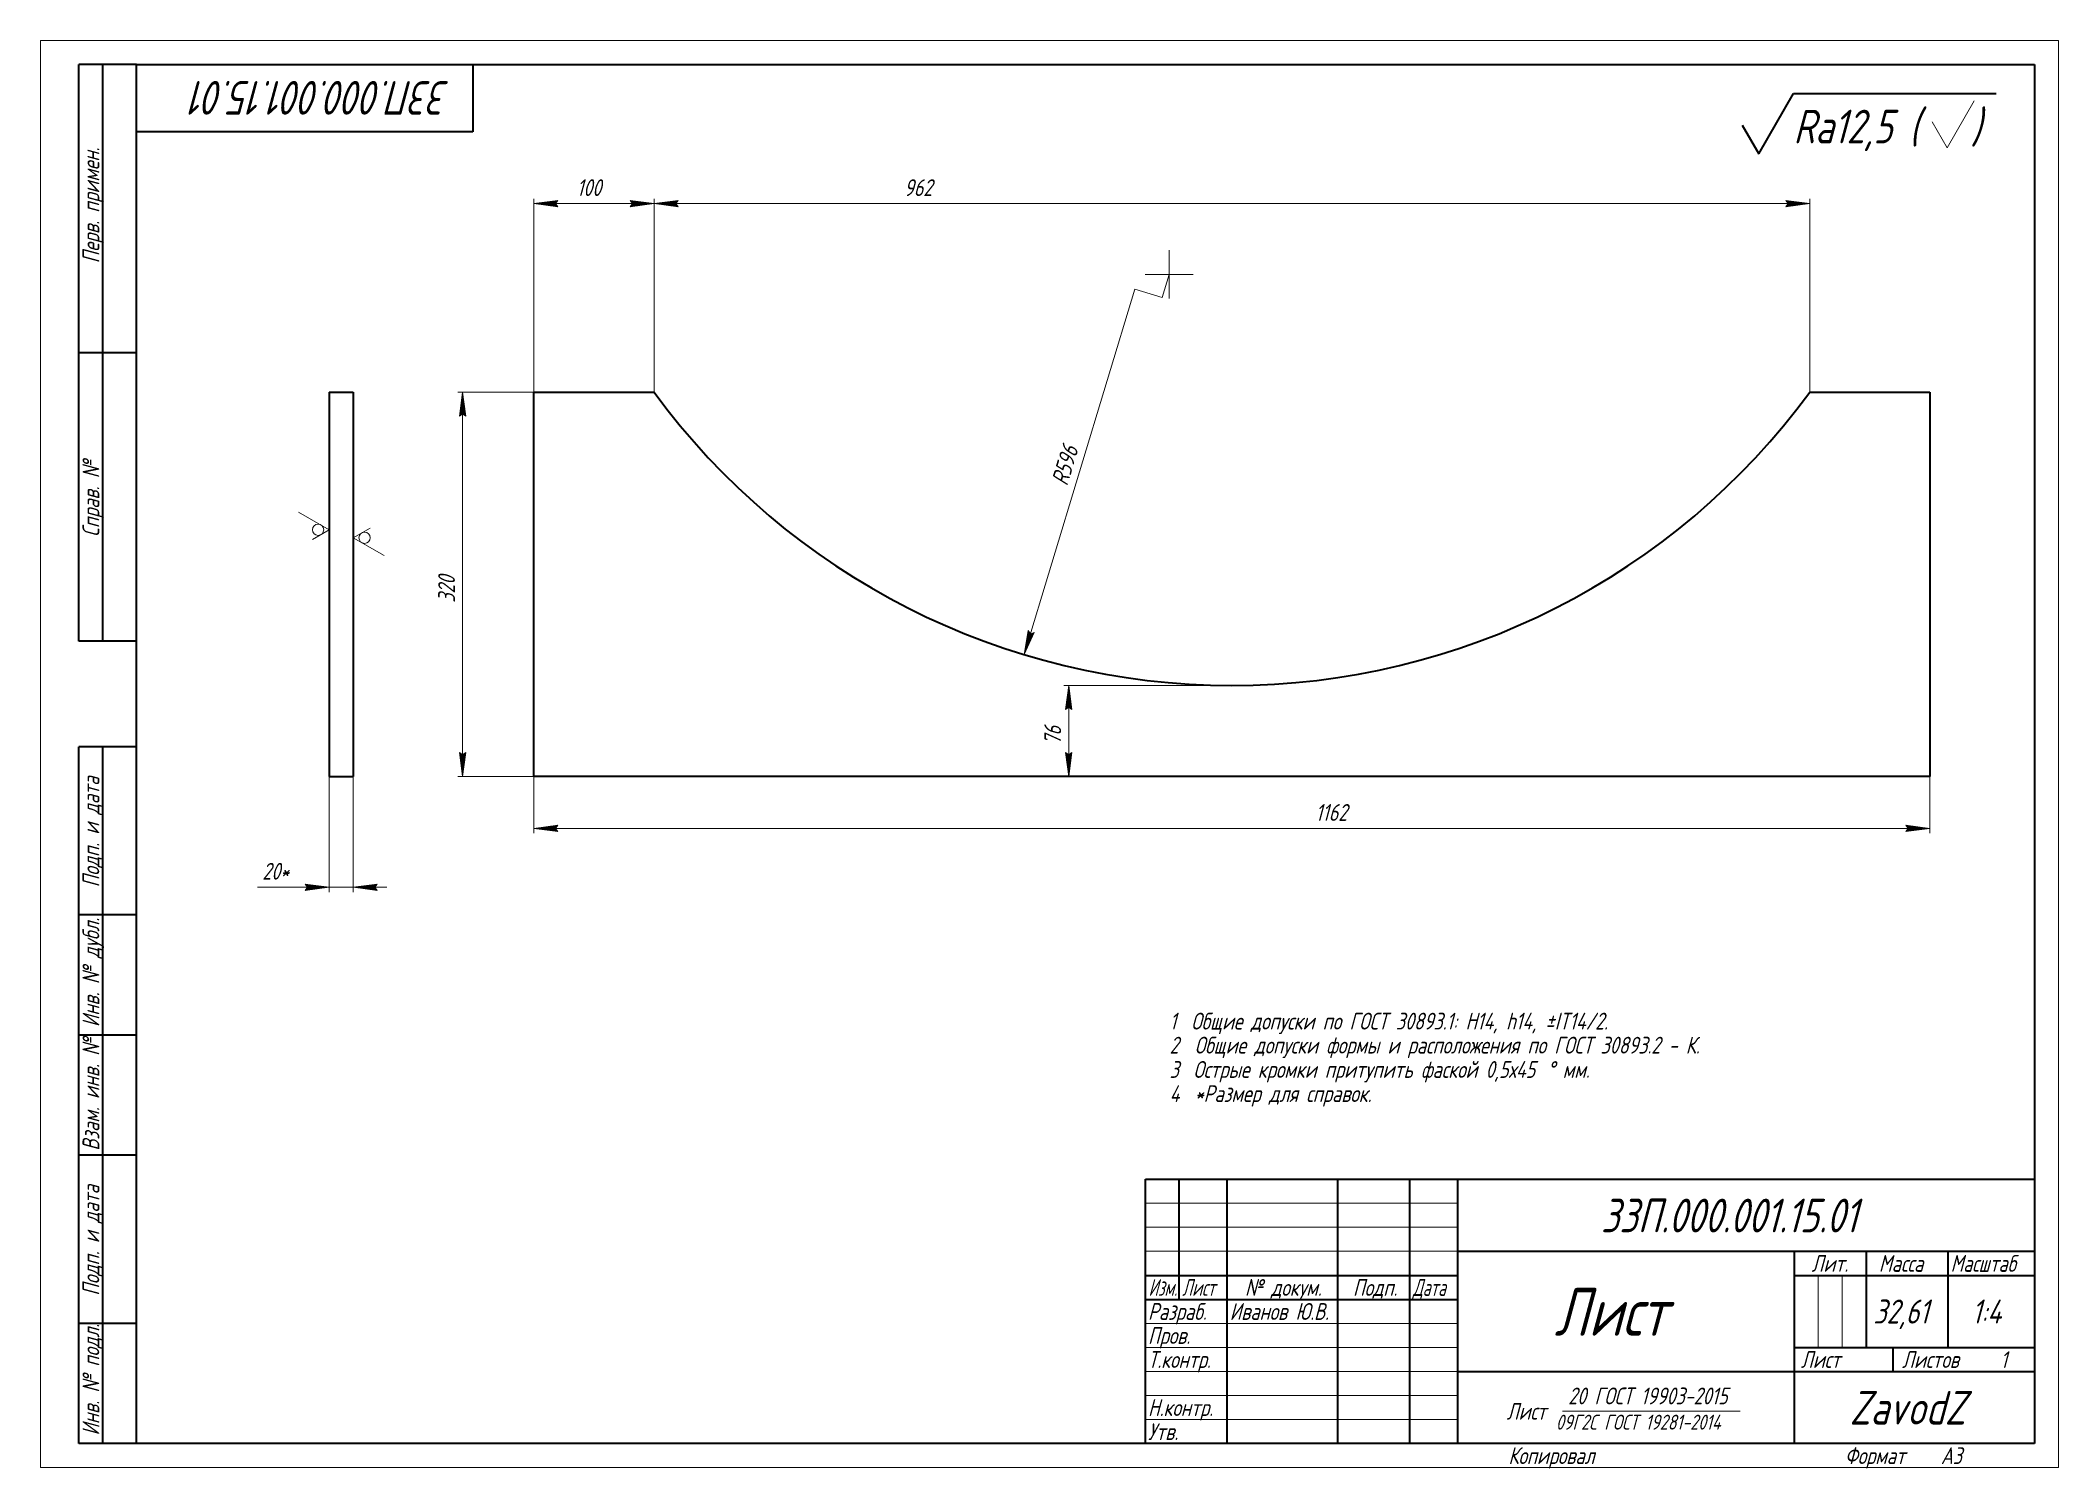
# Model space of a CAD drawing. Header units: millimetres. Extents: x 0 to 420, y 0 to 297.
import ezdxf

# ---------------------------------------------------------------- set-up
doc = ezdxf.new("R2010")
doc.units = ezdxf.units.MM
doc.linetypes.add('K5LT_BASIC', pattern=[0])
doc.linetypes.add('K5LT_THIN', pattern=[0])
doc.layers.add('Системный слой', color=7, linetype='Continuous')
doc.styles.add('KDIMTEXTSTYLE', font='GOST_AU.SHX', dxfattribs={"width": 0.96, "oblique": 15, "height": 5})
doc.styles.add('KTEXTSTYLE', font='GOST_AU.SHX', dxfattribs={"width": 0.96, "height": 5})
doc.dimstyles.new('KDIMSTYLE (0.25)', dxfattribs={"dimtxt": 5, "dimasz": 1, "dimexe": 2, "dimexo": 0, "dimgap": 1, "dimtad": 1, "dimlfac": 4, "dimtxsty": 'KDIMTEXTSTYLE', "dimsah": 1, "dimcen": 0, "dimdle": 1, "dimadec": 0, "dimazin": 0, "dimtfac": 0.667, "dimtmove": 0, "dimatfit": 3, "dimfxl": 1, "dimtvp": 1, "dimtolj": 1, "dimtzin": 0, "dimarcsym": 0})

# ---------------------------------------------------------------- blocks, each defined once
blk = doc.blocks.new('U0')
at = {"layer": 'Системный слой', "color": 7, "linetype": 'K5LT_THIN', "lineweight": 18}
for p, q in [((68.62, 195.52), (65.12, 193.5)), ((65.12, 193.5), (71.52, 189.8))]:
    blk.add_line(p, q, dxfattribs=at)
blk.add_arc((67.46, 193.5), 1.17, 0, 360, dxfattribs=at)
blk = doc.blocks.new('U1')
at = {"layer": 'Системный слой', "color": 7, "linetype": 'K5LT_THIN', "lineweight": 18}
for p, q in [((60.12, 195.16), (53.72, 198.85)), ((56.62, 193.14), (60.12, 195.16))]:
    blk.add_line(p, q, dxfattribs=at)
blk.add_arc((57.79, 195.16), 1.17, 0, 360, dxfattribs=at)
blk = doc.blocks.new('D0')
at = {"layer": 'Системный слой'}
for points in [[(60.12, 120.77), (55.12, 121.42), (55.62, 120.77), (55.12, 120.11)], [(69.62, 120.77), (70.12, 121.42), (65.12, 120.77), (70.12, 120.11)]]:
    blk.add_hatch(color=7, dxfattribs=at).paths.add_polyline_path(points)
at = {"layer": 'Системный слой', "color": 7, "linetype": 'K5LT_THIN', "lineweight": 18}
for p, q in [((60.12, 143.79), (60.12, 119.77)), ((65.12, 143.79), (65.12, 119.77)), ((55.12, 120.77), (45.18, 120.77)), ((60.12, 120.77), (53.12, 120.77)), ((60.12, 120.77), (55.12, 121.42)), ((55.12, 121.42), (55.62, 120.77)), ((55.62, 120.77), (55.12, 120.11)), ((55.12, 120.11), (60.12, 120.77)), ((60.12, 120.77), (55.12, 120.77)), ((60.12, 120.77), (65.12, 120.77)), ((70.12, 121.42), (65.12, 120.77)), ((65.12, 120.77), (70.12, 120.11)), ((65.12, 120.77), (72.12, 120.77)), ((69.62, 120.77), (70.12, 121.42)), ((70.12, 120.11), (69.62, 120.77))]:
    blk.add_line(p, q, dxfattribs=at)
at = {"layer": 'Системный слой', "color": 7, "insert": (46.18, 125.84), "char_height": 2.5, "attachment_point": 1, "style": 'KTEXTSTYLE'}
blk.add_mtext('\\H3.5;\\W0.965;\\Q15;\\Q15;20*', dxfattribs=at)
blk = doc.blocks.new('KDIMARROW_02')
at = {"layer": 'Системный слой'}
blk.add_hatch(color=0, dxfattribs=at).paths.add_polyline_path([(4.5, 0), (5, 0.66), (0, 0), (5, -0.66)])
at = {"layer": 'Системный слой', "color": 0, "linetype": 'K5LT_THIN', "lineweight": 18}
for p, q in [((0, 0), (-1, 0)), ((5, 0.66), (0, 0)), ((0, 0), (5, -0.66)), ((0, 0), (7, 0)), ((4.5, 0), (5, 0.66)), ((5, -0.66), (4.5, 0))]:
    blk.add_line(p, q, dxfattribs=at)
blk = doc.blocks.new('D1')
at = {"layer": 'Системный слой'}
for points in [[(107.71, 132.35), (107.21, 133.01), (107.71, 133.67), (102.71, 133.01)], [(393.21, 133.01), (388.21, 133.67), (388.71, 133.01), (388.21, 132.35)]]:
    blk.add_hatch(color=7, dxfattribs=at).paths.add_polyline_path(points)
at = {"layer": 'Системный слой', "color": 7, "linetype": 'K5LT_THIN', "lineweight": 18}
for p, q in [((102.71, 143.79), (102.71, 132.01)), ((393.21, 143.79), (393.21, 132.01)), ((102.71, 133.01), (107.71, 133.67)), ((107.71, 132.35), (102.71, 133.01)), ((102.71, 133.01), (393.21, 133.01)), ((107.71, 133.67), (107.21, 133.01)), ((107.21, 133.01), (107.71, 132.35)), ((388.71, 133.01), (388.21, 133.67)), ((388.21, 133.67), (393.21, 133.01)), ((393.21, 133.01), (388.21, 132.35)), ((388.21, 132.35), (388.71, 133.01))]:
    blk.add_line(p, q, dxfattribs=at)
at = {"layer": 'Системный слой', "color": 7, "insert": (265.37, 138.08), "char_height": 2.5, "attachment_point": 1, "style": 'KTEXTSTYLE'}
blk.add_mtext('\\H3.5;\\W0.965;\\Q15;\\Q15;1162', dxfattribs=at)
blk = doc.blocks.new('KDIMARROW_01')
at = {"layer": 'Системный слой'}
blk.add_hatch(color=0, dxfattribs=at).paths.add_polyline_path([(-5, -0.66), (0, 0), (-5, 0.66), (-4.5, 0)])
at = {"layer": 'Системный слой', "color": 0, "linetype": 'K5LT_THIN', "lineweight": 18}
for p, q in [((-4.5, 0), (-5, 0.66)), ((-5, 0.66), (0, 0)), ((0, 0), (-5, -0.66)), ((-5, -0.66), (-4.5, 0)), ((0, 0), (-1, 0))]:
    blk.add_line(p, q, dxfattribs=at)
blk = doc.blocks.new('U2')
at = {"layer": 'Системный слой'}
blk.add_hatch(color=7, dxfattribs=at).paths.add_polyline_path([(204.73, 169.18), (206.81, 173.78), (206.03, 173.49), (205.55, 174.16)])
at = {"layer": 'Системный слой', "color": 7, "linetype": 'K5LT_THIN', "lineweight": 18}
for p, q in [((234.93, 243.31), (234.93, 253.31)), ((229.93, 248.31), (239.93, 248.31)), ((233.48, 243.52), (234.93, 248.31)), ((204.73, 169.18), (227.79, 245.24)), ((227.79, 245.24), (233.48, 243.52)), ((204.73, 169.18), (205.55, 174.16)), ((206.81, 173.78), (204.73, 169.18)), ((205.55, 174.16), (206.03, 173.49)), ((206.03, 173.49), (206.81, 173.78))]:
    blk.add_line(p, q, dxfattribs=at)
at = {"layer": 'Системный слой', "color": 7, "char_height": 2.5, "attachment_point": 1, "rotation": 73.131, "style": 'KTEXTSTYLE'}
for s, insert in [('\\H3.5;\\W0.965;\\Q15;\\Q15;596', (210.98, 207.28)), ('\\H3.5;\\W0.965;\\Q15;\\Q15;R', (210.33, 205.15))]:
    blk.add_mtext(s, dxfattribs=dict(at, insert=insert))
blk = doc.blocks.new('D2')
at = {"layer": 'Системный слой'}
for points in [[(214.66, 157.77), (214, 162.77), (213.34, 157.77), (214, 158.27)], [(214, 143.79), (214.66, 148.79), (214, 148.29), (213.34, 148.79)]]:
    blk.add_hatch(color=7, dxfattribs=at).paths.add_polyline_path(points)
at = {"layer": 'Системный слой', "color": 7, "linetype": 'K5LT_THIN', "lineweight": 18}
for p, q in [((247.96, 162.77), (213, 162.77)), ((213.34, 157.77), (214, 162.77)), ((214, 162.77), (214.66, 157.77)), ((214, 162.77), (214, 143.79)), ((214, 158.27), (213.34, 157.77)), ((214.66, 157.77), (214, 158.27)), ((214, 143.79), (213.34, 148.79)), ((213.34, 148.79), (214, 148.29)), ((214, 148.29), (214.66, 148.79)), ((214.66, 148.79), (214, 143.79)), ((247.96, 143.79), (213, 143.79))]:
    blk.add_line(p, q, dxfattribs=at)
at = {"layer": 'Системный слой', "color": 7, "insert": (208.93, 150.42), "char_height": 2.5, "attachment_point": 1, "rotation": 90, "style": 'KTEXTSTYLE'}
blk.add_mtext('\\H3.5;\\W0.965;\\Q15;\\Q15;76', dxfattribs=at)
blk = doc.blocks.new('D3')
at = {"layer": 'Системный слой'}
for points in [[(88.51, 218.79), (87.85, 223.79), (87.19, 218.79), (87.85, 219.29)], [(87.85, 143.79), (88.51, 148.79), (87.85, 148.29), (87.19, 148.79)]]:
    blk.add_hatch(color=7, dxfattribs=at).paths.add_polyline_path(points)
at = {"layer": 'Системный слой', "color": 7, "linetype": 'K5LT_THIN', "lineweight": 18}
for p, q in [((102.71, 223.79), (86.85, 223.79)), ((87.19, 218.79), (87.85, 223.79)), ((87.85, 223.79), (88.51, 218.79)), ((87.85, 223.79), (87.85, 143.79)), ((87.85, 219.29), (87.19, 218.79)), ((88.51, 218.79), (87.85, 219.29)), ((87.85, 143.79), (87.19, 148.79)), ((87.19, 148.79), (87.85, 148.29)), ((87.85, 148.29), (88.51, 148.79)), ((88.51, 148.79), (87.85, 143.79)), ((102.71, 143.79), (86.85, 143.79))]:
    blk.add_line(p, q, dxfattribs=at)
at = {"layer": 'Системный слой', "color": 7, "insert": (82.78, 179.96), "char_height": 2.5, "attachment_point": 1, "rotation": 90, "style": 'KTEXTSTYLE'}
blk.add_mtext('\\H3.5;\\W0.965;\\Q15;\\Q15;320', dxfattribs=at)
blk = doc.blocks.new('D4')
at = {"layer": 'Системный слой'}
for points in [[(107.71, 262.37), (107.21, 263.03), (107.71, 263.69), (102.71, 263.03)], [(122.71, 262.37), (127.71, 263.03), (122.71, 263.69), (123.21, 263.03)]]:
    blk.add_hatch(color=7, dxfattribs=at).paths.add_polyline_path(points)
at = {"layer": 'Системный слой', "color": 7, "linetype": 'K5LT_THIN', "lineweight": 18}
for p, q in [((102.71, 223.79), (102.71, 264.03)), ((102.71, 263.03), (107.71, 263.69)), ((107.71, 262.37), (102.71, 263.03)), ((102.71, 263.03), (127.71, 263.03)), ((107.71, 263.69), (107.21, 263.03)), ((107.21, 263.03), (107.71, 262.37)), ((123.21, 263.03), (122.71, 263.69)), ((122.71, 263.69), (127.71, 263.03)), ((127.71, 263.03), (122.71, 262.37)), ((122.71, 262.37), (123.21, 263.03)), ((127.71, 223.79), (127.71, 264.03))]:
    blk.add_line(p, q, dxfattribs=at)
at = {"layer": 'Системный слой', "color": 7, "insert": (111.61, 268.1), "char_height": 2.5, "attachment_point": 1, "style": 'KTEXTSTYLE'}
blk.add_mtext('\\H3.5;\\W0.965;\\Q15;\\Q15;100', dxfattribs=at)
blk = doc.blocks.new('D5')
at = {"layer": 'Системный слой'}
for points in [[(132.71, 262.37), (132.21, 263.03), (132.71, 263.69), (127.71, 263.03)], [(363.21, 262.37), (368.21, 263.03), (363.21, 263.69), (363.71, 263.03)]]:
    blk.add_hatch(color=7, dxfattribs=at).paths.add_polyline_path(points)
at = {"layer": 'Системный слой', "color": 7, "linetype": 'K5LT_THIN', "lineweight": 18}
for p, q in [((127.71, 223.79), (127.71, 264.03)), ((127.71, 263.03), (132.71, 263.69)), ((132.71, 262.37), (127.71, 263.03)), ((127.71, 263.03), (368.21, 263.03)), ((132.71, 263.69), (132.21, 263.03)), ((132.21, 263.03), (132.71, 262.37)), ((363.71, 263.03), (363.21, 263.69)), ((363.21, 263.69), (368.21, 263.03)), ((368.21, 263.03), (363.21, 262.37)), ((363.21, 262.37), (363.71, 263.03)), ((368.21, 223.79), (368.21, 264.03))]:
    blk.add_line(p, q, dxfattribs=at)
at = {"layer": 'Системный слой', "color": 7, "insert": (179.74, 268.1), "char_height": 2.5, "attachment_point": 1, "style": 'KTEXTSTYLE'}
blk.add_mtext('\\H3.5;\\W0.965;\\Q15;\\Q15;962', dxfattribs=at)
blk = doc.blocks.new('U3')
at = {"color": 7, "linetype": 'K5LT_THIN', "lineweight": 18}
for p, q in [((0, 0), (0, 297)), ((0, 297), (420, 297)), ((420, 297), (420, 0)), ((230, 55), (295, 55)), ((230, 50), (295, 50)), ((230, 45), (295, 45)), ((369.96, 25), (369.96, 40)), ((374.98, 25), (374.98, 40)), ((230, 30), (295, 30)), ((230, 25), (295, 25)), ((230, 20), (295, 20)), ((230, 15), (295, 15)), ((230, 10), (295, 10)), ((316.77, 11.72), (353.73, 11.72)), ((420, 0), (0, 0))]:
    blk.add_line(p, q, dxfattribs=at)
at = {"color": 150, "linetype": 'K5LT_BASIC', "lineweight": 40, "true_color": 0x0080ff}
for p, q in [((8, 172), (8, 292)), ((20, 292), (8, 292)), ((13, 172), (13, 292)), ((20, 5), (20, 292)), ((20, 292), (415, 292)), ((90, 292), (90, 278)), ((415, 292), (415, 5)), ((90, 278), (20, 278)), ((20, 232), (8, 232)), ((20, 172), (8, 172)), ((8, 5), (8, 150)), ((20, 150), (8, 150)), ((13, 5), (13, 150)), ((20, 115), (8, 115)), ((20, 90), (8, 90)), ((20, 65), (8, 65)), ((230, 60), (415, 60)), ((230, 5), (230, 60)), ((237, 35), (237, 60)), ((247, 5), (247, 60)), ((270, 5), (270, 60)), ((285, 5), (285, 60)), ((295, 5), (295, 60)), ((295, 45), (415, 45)), ((365, 5), (365, 45)), ((380, 25), (380, 45)), ((397, 25), (397, 45)), ((230, 40), (295, 40)), ((365, 40), (380, 40)), ((380, 40), (415, 40)), ((230, 35), (295, 35)), ((20, 30), (8, 30)), ((365, 25), (415, 25)), ((385.57, 20), (385.57, 25)), ((295, 20), (365, 20)), ((365, 20), (415, 20)), ((20, 5), (8, 5)), ((415, 5), (20, 5))]:
    blk.add_line(p, q, dxfattribs=at)
at = {"color": 7, "char_height": 2.5, "attachment_point": 1, "style": 'KTEXTSTYLE'}
for s, insert, rotation in [('\\H3.5;\\W0.965;\\Q15;\\Q15;\\H7.00;ЗЗП.000.001.15.01', (85.26, 281.55), 180), ('\\H3.5;\\W0.965;\\Q15;\\Q15;Перв. примен.', (8.77, 250.61), 90), ('\\H3.5;\\W0.965;\\Q15;\\Q15;Справ. №', (8.77, 193.68), 90), ('\\H3.5;\\W0.965;\\Q15;\\Q15;Подп. и дата', (8.77, 120.75), 90), ('\\H3.5;\\W0.965;\\Q15;\\Q15;Инв. № дубл.', (8.77, 91.67), 90), ('\\H3.5;\\W0.965;\\Q15;\\Q15;Взам. инв. №', (8.77, 65.94), 90), ('\\H3.5;\\W0.965;\\Q15;\\Q15;Подп. и дата', (8.77, 35.75), 90), ('\\H3.5;\\W0.965;\\Q15;\\Q15;Инв. № подл.', (8.77, 6.67), 90)]:
    blk.add_mtext(s, dxfattribs=dict(at, insert=insert, rotation=rotation))
for s, insert in [('\\H3.5;\\W0.965;\\Q15;\\Q15;\\H7.00;ЗЗП.000.001.15.01', (324.74, 55.95)), ('\\H3.5;\\W0.965;\\Q15;\\Q15;Лит.', (368.56, 44.23)), ('\\H3.5;\\W0.965;\\Q15;\\Q15;Масса', (382.58, 44.23)), ('\\H3.5;\\W0.965;\\Q15;\\Q15;\\W0.941;Масштаб', (397.52, 44.23)), ('\\H3.5;\\W0.965;\\Q15;\\Q15;\\W0.797;Изм.', (230.61, 39.23)), ('\\H3.5;\\W0.965;\\Q15;\\Q15;\\W0.807;Лист', (237.6, 39.23)), ('\\H3.5;\\W0.965;\\Q15;\\Q15;№ докум.', (250.67, 39.23)), ('\\H3.5;\\W0.965;\\Q15;\\Q15;Подп.', (273.15, 39.23)), ('\\H3.5;\\W0.965;\\Q15;\\Q15;\\W0.807;Дата', (285.6, 39.23)), ('\\H3.5;\\W0.965;\\Q15;\\Q15;Разраб.', (230.5, 34.23)), ('\\H3.5;\\W0.965;\\Q15;\\Q15;Иванов Ю.В.', (247.5, 34.23)), ('\\H3.5;\\W0.965;\\Q15;\\Q15;\\H10.00;Лист', (315.08, 37.43)), ('\\H3.5;\\W0.965;\\Q15;\\Q15;\\H5.00;32,61', (381.44, 34.97)), ('\\H3.5;\\W0.965;\\Q15;\\Q15;\\H5.00;1:4', (401.92, 34.97)), ('\\H3.5;\\W0.965;\\Q15;\\Q15;Пров.', (230.5, 29.23)), ('\\H3.5;\\W0.965;\\Q15;\\Q15;Т.контр.', (230.5, 24.23)), ('\\H3.5;\\W0.965;\\Q15;\\Q15;Лист', (366.36, 24.23)), ('\\H3.5;\\W0.965;\\Q15;\\Q15;Листов', (387.41, 24.23)), ('\\H3.5;\\W0.965;\\Q15;\\Q15;1', (407.91, 24.23)), ('\\H3.5;\\W0.965;\\Q15;\\Q15;Н.контр.', (230.5, 14.23)), ('\\H3.5;\\W0.965;\\Q15;\\Q15;Лист ', (305.14, 13.47)), ('\\H3.5;\\W0.965;\\Q15;\\Q15;20 ГОСТ 19903-2015', (317.94, 16.65)), ('\\H3.5;\\W0.965;\\Q15;\\Q15;\\H7.00;ZavodZ', (376.5, 15.95)), ('\\H3.5;\\W0.965;\\Q15;\\Q15;Утв.', (230.5, 9.23)), ('\\H3.5;\\W0.965;\\Q15;\\Q15;\\H3.11;09Г2С ГОСТ 19281-2014', (315.38, 11)), ('\\H3.5;\\W0.965;\\Q15;\\Q15;Копировал', (305.5, 4.23)), ('\\H3.5;\\W0.965;\\Q15;\\Q15;Формат', (375.5, 4.23)), ('\\H3.5;\\W0.965;\\Q15;\\Q15;A3', (395.5, 4.23))]:
    blk.add_mtext(s, dxfattribs=dict(at, insert=insert))
blk = doc.blocks.new('U4')
at = {"color": 7, "char_height": 2.5, "attachment_point": 1, "style": 'KTEXTSTYLE'}
for s, insert in [('\\H3.5;\\W0.965;\\Q15;\\Q15;1', (235, 94.65)), ('\\H3.5;\\W0.965;\\Q15;\\Q15;Общие допуски по ГОСТ 30893.1: H14, h14, ', (239.48, 94.65)), ('\\H3.5;\\W0.965;\\Q15;\\Q15;±', (313.19, 94.65)), ('\\H3.5;\\W0.965;\\Q15;\\Q15;IT14/2.', (315.14, 94.65)), ('\\H3.5;\\W0.965;\\Q15;\\Q15;2', (235, 89.65)), ('\\H3.5;\\W0.965;\\Q15;\\Q15;Общие допуски формы и расположения по ГОСТ 30893.2 - К.', (240.22, 89.65)), ('\\H3.5;\\W0.965;\\Q15;\\Q15;3', (235, 84.59)), ('\\H3.5;\\W0.965;\\Q15;\\Q15;Острые кромки притупить фаской 0,5х45', (239.94, 84.59)), ('\\H3.5;\\W0.965;\\Q15;\\Q15;°', (313.56, 84.59)), ('\\H3.5;\\W0.965;\\Q15;\\Q15; мм.', (315.05, 84.59)), ('\\H3.5;\\W0.965;\\Q15;\\Q15;4', (235, 79.57)), ('\\H3.5;\\W0.965;\\Q15;\\Q15;*Размер для справок.', (240.22, 79.57))]:
    blk.add_mtext(s, dxfattribs=dict(at, insert=insert))
blk = doc.blocks.new('U5')
at = {"color": 150, "linetype": 'K5LT_BASIC', "lineweight": 40, "true_color": 0x0080ff}
for p, q in [((357.59, 273.42), (364.8, 285.91)), ((364.8, 285.91), (407, 285.91)), ((354.16, 279.37), (357.59, 273.42))]:
    blk.add_line(p, q, dxfattribs=at)
at = {"color": 7, "linetype": 'K5LT_THIN', "lineweight": 18}
for p, q in [((396.77, 274.61), (402.45, 284.41)), ((393.67, 280.05), (396.77, 274.61))]:
    blk.add_line(p, q, dxfattribs=at)
at = {"color": 7, "char_height": 2.5, "attachment_point": 1, "style": 'KTEXTSTYLE'}
for s, insert in [('\\H3.5;\\W0.965;\\Q15;\\Q15;\\H7.00;Ra12,5 (', (364.8, 282.57)), ('\\H3.5;\\W0.965;\\Q15;\\Q15;\\H7.00;)', (401.75, 282.57))]:
    blk.add_mtext(s, dxfattribs=dict(at, insert=insert))

msp = doc.modelspace()

# ---------------------------------------------------------------- linework, layer by layer
at = {"layer": 'Системный слой', "color": 150, "linetype": 'K5LT_BASIC', "lineweight": 40, "true_color": 0x0080ff}
for p, q in [((60.1222, 223.7907), (65.1222, 223.7907)), ((60.1222, 223.7907), (60.1222, 143.7907)), ((65.1222, 223.7907), (65.1222, 143.7907)), ((102.7146, 143.7907), (102.7146, 223.7907)), ((102.7146, 223.7907), (127.7146, 223.7907)), ((368.2146, 223.7907), (393.2146, 223.7907)), ((393.2146, 223.7907), (393.2146, 143.7907)), ((60.1222, 143.7907), (65.1222, 143.7907)), ((393.2146, 143.7907), (102.7146, 143.7907))]:
    msp.add_line(p, q, dxfattribs=at)
msp.add_arc((247.9646, 311.7733), 149, 216.191591, 323.808409, dxfattribs=at)

# ---------------------------------------------------------------- block references
for name in ['U3', 'U5', 'U4']:
    msp.add_blockref(name, (0, 0))
at = {"layer": 'Системный слой'}
for name in ['U2', 'U1', 'U0']:
    msp.add_blockref(name, (0, 0), dxfattribs=at)

# ---------------------------------------------------------------- dimensions: what is measured, and where the dimension line sits
at = {"layer": 'Системный слой', "color": 7}
for base, p1, p2, override, picture, middle in [((102.7146, 263.0279), (127.7146, 223.7907), (102.7146, 223.7907), {"dimexo": 0, "dimpost": '\\H3.5;\\W0.965;\\Q15;<>', "dimblk1": 'KDIMARROW_01', "dimblk2": 'KDIMARROW_01', "dimse1": 0, "dimse2": 0, "dimclrt": 7, "dimtol": 1, "dimtp": 0, "dimtm": 0, "dimtdec": 5, "dimtolj": 1}, 'D4', (115.2146, 263.0279)), ((127.7146, 263.0279), (368.2146, 223.7907), (127.7146, 223.7907), {"dimexo": 0, "dimpost": '\\H3.5;\\W0.965;\\Q15;<>', "dimblk1": 'KDIMARROW_01', "dimblk2": 'KDIMARROW_01', "dimse1": 0, "dimse2": 0, "dimclrt": 7, "dimtol": 1, "dimtp": 0, "dimtm": 0, "dimtdec": 5, "dimtolj": 1}, 'D5', (183.7146, 263.0279)), ((60.1222, 120.7653), (65.1222, 143.7907), (60.1222, 143.7907), {"dimexo": 0, "dimpost": '\\H3.5;\\W0.965;\\Q15;<>\\H3.5;\\W0.965;\\Q15;\\Q15;*', "dimblk1": 'KDIMARROW_02', "dimblk2": 'KDIMARROW_02', "dimse1": 0, "dimse2": 0, "dimclrt": 7, "dimtol": 1, "dimtp": 0, "dimtm": 0, "dimtdec": 5, "dimtolj": 1}, 'D0', (50.1514, 120.7653)), ((102.7146, 133.0077), (393.2146, 143.7907), (102.7146, 143.7907), {"dimexo": 0, "dimpost": '\\H3.5;\\W0.965;\\Q15;<>', "dimblk1": 'KDIMARROW_01', "dimblk2": 'KDIMARROW_01', "dimse1": 0, "dimse2": 0, "dimclrt": 7, "dimtol": 1, "dimtp": 0, "dimtm": 0, "dimtdec": 5, "dimtolj": 1}, 'D1', (269.7146, 133.0077))]:
    dim = msp.add_linear_dim(base=base, p1=p1, p2=p2, dimstyle='KDIMSTYLE (0.25)', override=override, dxfattribs=at)
    dim.commit()
    dim.dimension.update_dxf_attribs({"geometry": picture, "text_midpoint": middle, "dimtype": 160})
for base, p1, p2, picture, middle in [((87.8518, 223.7907), (102.7146, 143.7907), (102.7146, 223.7907), 'D3', (87.8518, 183.7907)), ((214, 162.7733), (247.9646, 143.7907), (247.9646, 162.7733), 'D2', (214, 153.282))]:
    dim = msp.add_linear_dim(base=base, p1=p1, p2=p2, angle=90, dimstyle='KDIMSTYLE (0.25)', override={"dimexo": 0, "dimpost": '\\H3.5;\\W0.965;\\Q15;<>', "dimblk1": 'KDIMARROW_01', "dimblk2": 'KDIMARROW_01', "dimse1": 0, "dimse2": 0, "dimclrt": 7, "dimtol": 1, "dimtp": 0, "dimtm": 0, "dimtdec": 5, "dimtolj": 1}, dxfattribs=at)
    dim.commit()
    dim.dimension.update_dxf_attribs({"geometry": picture, "text_midpoint": middle, "dimtype": 160})

doc.saveas('drawing.dxf')
